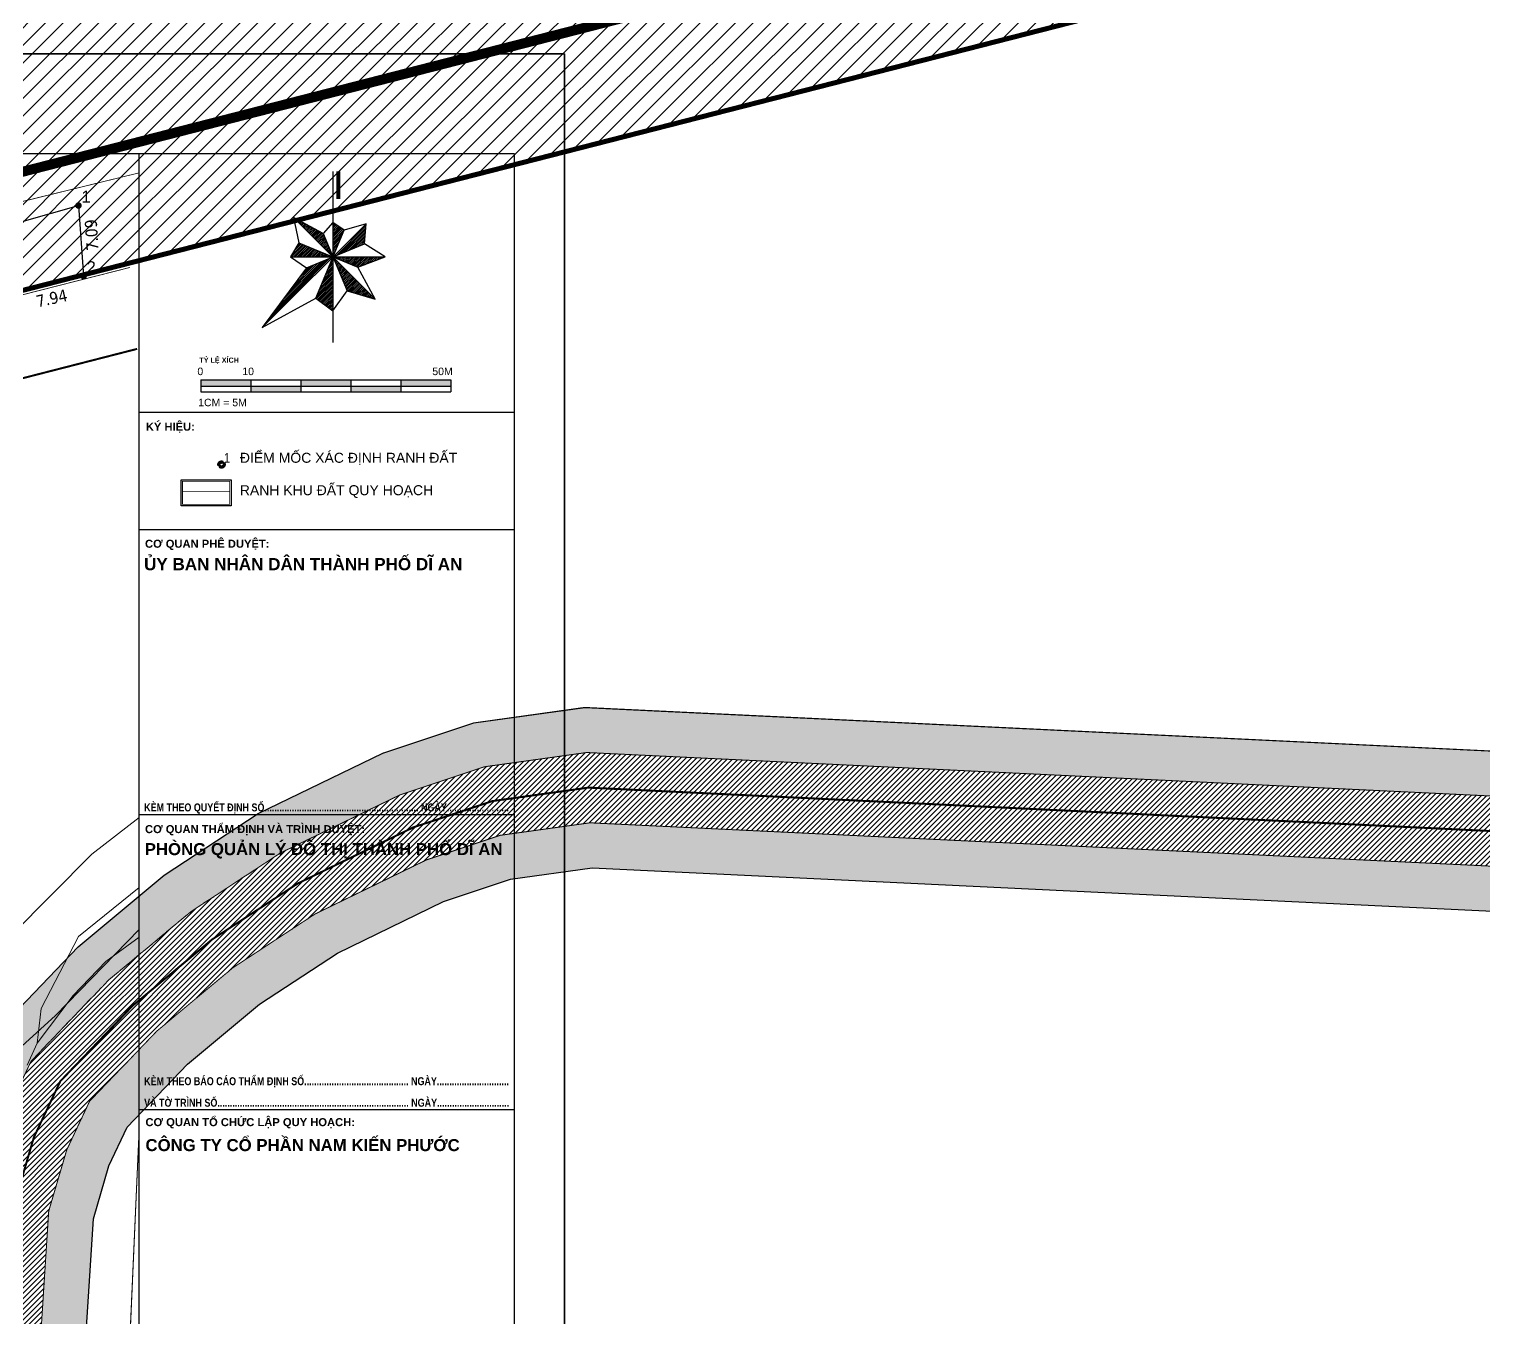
# Model space of a CAD drawing. Header units: metres. Extents: x 612156 to 614265, y 1204557 to 1208185.
# Drawn here: x 612810 to 612955.4, y 1207799.1 to 1207928 of the extents above; entities that cross this region are included whole.
import ezdxf
from ezdxf.enums import TextEntityAlignment as Align
from ezdxf.xclip import XClip

# ---------------------------------------------------------------- set-up
doc = ezdxf.new("R2010")
doc.units = ezdxf.units.M
doc.header["$MEASUREMENT"] = 0
doc.header["$XCLIPFRAME"] = 2
for name, pattern in [('xref_bct2_khungtenA2$0$ACAD_ISO02W100', [15, 12, -3]), ('xref_bct2_tong the$0$1-1', [0.2, 0.1, -0.1]), ('xref_bct2_tong the$0$200423-khung GT$0$HIDDEN', [0.375, 0.25, -0.125]), ('xref_bct2_tong the$0$ACAD_ISO02W100', [15, 12, -3]), ('xref_bct2_tong the$0$Dash', [6.35, 3.175, -3.175]), ('xref_bct2_tong the$0$PHANTOM2', [1.25, 0.625, -0.125, 0.125, -0.125, 0.125, -0.125])]:
    doc.linetypes.add(name, pattern=pattern)
for name, color, linetype, lineweight in [('QH_Xref_TongThe$0$DAT_CTHTKT_DuongGT', 251, 'xref_bct2_tong the$0$ACAD_ISO02W100', 20), ('XREF-Bct2_HIEN TRANG$0$2-NEN THUA-THI XA DI AN$0$Level 10', 7, 'Continuous', 0), ('XREF-Bct2_HIEN TRANG$0$2-NEN THUA-THI XA DI AN$0$Level 30', 7, 'Continuous', 0), ('xref_bct2_tong the$0$200423-khung GT$0$0- le duong', 36, 'Continuous', 18), ('xref_bct2_tong the$0$200423-khung GT$0$2030 CGXD', 5, 'xref_bct2_tong the$0$200423-khung GT$0$HIDDEN', 25), ('xref_bct2_tong the$0$A-DETL-GENF', 92, 'Continuous', 9), ('xref_bct2_tong the$0$GACH LAT', 8, 'Continuous', 5), ('xref_bct2_tong the$0$Layer 10', 1, 'Continuous', 0), ('xref_bct2_tong the$0$QH_DAT_CTHTKT_DuongGT', 8, 'xref_bct2_tong the$0$ACAD_ISO02W100', 20)]:
    doc.layers.add(name, color=color, linetype=linetype, lineweight=lineweight)
for name, color, linetype in [('XREF-Bct2_HIEN TRANG$0$0-nen dia chinh', 7, 'Continuous'), ('XREF-Bct2_HIEN TRANG$0$2-NEN THUA-THI XA DI AN$0$NEN THUA', 251, 'Continuous'), ('xref_bct2_khungtenA2$0$QH_Ranh giới lập quy hoạch', 1, 'xref_bct2_khungtenA2$0$QH_Ranh giới lập quy hoạch'), ('xref_bct2_khungtenA2$0$TAD - TEXT', 7, 'Continuous'), ('xref_bct2_khungtenA2$0$texttd', 7, 'Continuous'), ('xref_bct2_khungtenA2$0$TOA DO', 7, 'Continuous'), ('xref_bct2_khungtenA2$0$TT.TAD - LANDSCAPE - HATCH', 254, 'Continuous'), ('xref_bct2_khungtenA2$0$XREF-KHUNG A2-Songhong$0$0-Frame-text', 7, 'Continuous'), ('xref_bct2_khungtenA2$0$XREF-KHUNG A2-Songhong$0$HS-TEXT-KH', 7, 'Continuous'), ('xref_bct2_khungtenA2$0$XREF-KHUNG A2-Songhong$0$KHUNG TEN', 7, 'Continuous'), ('xref_bct2_khungtenA2$0$XREF-KHUNG A2-Songhong$0$TEXT KHUNG', 7, 'Continuous'), ('xref_bct2_tong the$0$0-Dat hanh lang duong sat', 139, 'Continuous'), ('xref_bct2_tong the$0$200423-khung GT$0$0-DUONG SAT DO THI', 1, 'Continuous'), ('xref_bct2_tong the$0$210129_BConsAnbinh$0$QH_Ranh giới lập quy hoạch', 1, 'xref_bct2_tong the$0$210129_BConsAnbinh$0$QH_Ranh giới lập quy hoạch'), ('xref_bct2_tong the$0$CHI GIOI XAY DUNG', 7, 'Continuous'), ('xref_bct2_tong the$0$GIAO THONG', 8, 'Continuous'), ('xref_bct2_tong the$0$Sohieu', 8, 'Continuous'), ('xref_bct2_tong the$0$VTD_Bang toa do', 7, 'Continuous'), ('xref_bct2_tong the$0$VTD_So hieu diem', 2, 'Continuous')]:
    doc.layers.add(name, color=color, linetype=linetype)
doc.styles.add('xref_bct2_khungtenA2$0$@-ARCH-Dim', font='arial.ttf', dxfattribs={"width": 0.8})
doc.styles.add('xref_bct2_khungtenA2$0$Arial', font='arial.ttf')
doc.styles.add('xref_bct2_khungtenA2$0$Wingding', font='wingding.ttf')
doc.styles.add('xref_bct2_khungtenA2$0$XREF-KHUNG A2-Songhong$0$AR', font='')
doc.styles.add('xref_bct2_khungtenA2$0$XREF-KHUNG A2-Songhong$0$Khung ten 25062008$0$arial', font='arialbd.ttf', dxfattribs={"height": 2.5})
doc.styles.add('xref_bct2_khungtenA2$0$XREF-KHUNG A2-Songhong$0$XR KHUNG 4TO A0 NOI DAI$0$Khung ten 25062008$0$arial', font='arialbd.ttf', dxfattribs={"height": 2.5})
doc.styles.add('xref_bct2_tong the$0$210129_BConsAnbinh$0$new bl11ock$0$Wingding', font='wingding.ttf')
doc.styles.add('xref_bct2_tong the$0$210129_BConsAnbinh$0$Wingding', font='wingding.ttf')
doc.styles.add('xref_bct2_tong the$0$Arial', font='arial.ttf')
doc.styles.add('xref_bct2_tong the$0$VTD_Regular', font='tahoma.ttf')
doc.styles.get('xref_bct2_khungtenA2$0$XREF-KHUNG A2-Songhong$0$AR').set_extended_font_data('.VnArialH')
doc.linetypes.add('xref_bct2_khungtenA2$0$QH_Ranh giới lập quy hoạch', pattern='A,1.035069,["l",xref_bct2_khungtenA2$0$Wingding,S=1.5,R=0,X=0,Y=-0.68],2.464931', length=3.5)
doc.linetypes.add('xref_bct2_tong the$0$200423-khung GT$0$TRACKS', pattern='A,0.15,[130,ltypeshp.shx,S=0.25,R=0,X=0,Y=0],0.15', length=0.3)
doc.linetypes.add('xref_bct2_tong the$0$210129_BConsAnbinh$0$new bl11ock$0$QH_Ranh giới lập quy hoạch', pattern='A,1.035069,["l",xref_bct2_tong the$0$210129_BConsAnbinh$0$new bl11ock$0$Wingding,S=1.5,R=0,X=0,Y=-0.68],2.464931', length=3.5)
doc.linetypes.add('xref_bct2_tong the$0$210129_BConsAnbinh$0$QH_Ranh giới lập quy hoạch', pattern='A,1.035069,["l",xref_bct2_tong the$0$210129_BConsAnbinh$0$Wingding,S=1.5,R=0,X=0,Y=-0.68],2.464931', length=3.5)

# ---------------------------------------------------------------- blocks, each defined once
blk = doc.blocks.new('XREF-Bct2_HIEN TRANG$0$2-NEN THUA-THI XA DI AN')
at = {"layer": 'XREF-Bct2_HIEN TRANG$0$2-NEN THUA-THI XA DI AN$0$Level 10', "color": 251, "linetype": 'Continuous', "lineweight": 0, "ltscale": 5, "flags": 128}
blk.add_lwpolyline([(612966.692, 1207955.842), (612952.385, 1207952.177), (612845.412, 1207924.803), (612630.69, 1207869.842, 0.0001002), (612630.688, 1207869.841), (612471.942, 1207829.14, -0.0001356)], format="xyb", dxfattribs=at)
at = {"layer": 'XREF-Bct2_HIEN TRANG$0$2-NEN THUA-THI XA DI AN$0$Level 30', "color": 251, "linetype": 'Continuous', "lineweight": 0, "flags": 128}
for points in [[(612668.3, 1207876.19), (612821.03, 1207913.61), (612844.35, 1207921.06), (612844.02, 1207925.3), (613292.67, 1208039.33)], [(612964.29, 1207914.22), (612877.73, 1207873.15), (612848.56, 1207866.15), (612831.63, 1207857.42), (612816.26, 1207845.47), (612808.26, 1207837.41)], [(612808.26, 1207837.41), (612816.26, 1207845.47), (612831.63, 1207857.42), (612848.56, 1207866.15), (612877.73, 1207873.15), (612964.29, 1207914.22)], [(612972.79, 1207914.07), (612877.68, 1207869.12), (612847.23, 1207861.31), (612828.24, 1207848), (612814.94, 1207837.24), (612811.21, 1207830.04), (612810.8, 1207826.6), (612809.8, 1207824.4)], [(612819.64, 1207787.25), (612820.97, 1207817.24), (612821.17, 1207821.76), (612831.56, 1207830.29), (612841.87, 1207837.04), (612852.11, 1207842.27), (612852.96, 1207842.7), (612862.23, 1207844.77), (612872.26, 1207845.17), (612882.25, 1207844.71), (612892.24, 1207844.25), (612902.22, 1207843.7), (612912.21, 1207843.26), (612922.21, 1207842.81), (612932.2, 1207842.37), (612942.19, 1207841.93), (612952.18, 1207841.48), (612950.85, 1207811.49), (612949.52, 1207781.49)]]:
    blk.add_lwpolyline(points, dxfattribs=at)
blk.add_lwpolyline([(612810.8, 1207826.6), (612811.21, 1207830.04), (612814.94, 1207837.24), (612828.24, 1207848), (612847.23, 1207861.31), (612877.68, 1207869.12), (612878.18, 1207857.06), (612874.28, 1207857.16), (612859.86, 1207856.06), (612849.16, 1207853.92), (612828.49, 1207842.62), (612817.67, 1207834.77), (612814.41, 1207831.34)], close=True, dxfattribs=at)
at = {"layer": 'XREF-Bct2_HIEN TRANG$0$2-NEN THUA-THI XA DI AN$0$NEN THUA', "color": 253, "linetype": 'Continuous', "lineweight": 0}
for p, q in [((612600.93, 1207864.87), (612843.75, 1207927.02)), ((612821.03, 1207913.61), (612668.3, 1207876.19)), ((612831.63, 1207857.42), (612816.26, 1207845.47)), ((612814.94, 1207837.24), (612828.24, 1207848)), ((612816.26, 1207845.47), (612808.26, 1207837.41)), ((612817.67, 1207834.77), (612828.49, 1207842.62)), ((612811.21, 1207830.04), (612814.94, 1207837.24)), ((612814.41, 1207831.34), (612817.67, 1207834.77)), ((612810.8, 1207826.6), (612814.41, 1207831.34)), ((612810.8, 1207826.6), (612811.21, 1207830.04)), ((612809.8, 1207824.4), (612810.8, 1207826.6)), ((612821.17, 1207821.76), (612820.97, 1207817.24)), ((612820.97, 1207817.24), (612819.64, 1207787.25))]:
    blk.add_line(p, q, dxfattribs=at)
blk.add_lwpolyline([(612806.632, 1207823.92), (612812.623, 1207829.338), (612823.742, 1207840.747), (612833.052, 1207848.866), (612859.266, 1207863.934), (612876.501, 1207870.601), (612887.544, 1207877.821), (612898.22, 1207883.334), (612907.987, 1207888.133), (612920.012, 1207893.884), (612936.368, 1207900.205), (612972.203, 1207908.952)], dxfattribs=at)
blk = doc.blocks.new('XREF-Bct2_HIEN TRANG')
at = {"color": 1, "ltscale": 0.8}
blk.add_lwpolyline([(612814.93, 1207910.34), (612815.44, 1207903.27), (612807.75, 1207901.31), (612805.58, 1207856.94), (612707.33, 1207797.63), (612652.97, 1207745.04), (612625.51, 1207731.69), (612619.11, 1207745.65), (612614.99, 1207754.94), (612611.86, 1207763.46), (612609.25, 1207772.12), (612607.36, 1207780.73), (612605.89, 1207788.5), (612605.46, 1207791.94), (612601.57, 1207791.59), (612595.89, 1207843.4), (612599.66, 1207843.6), (612598.85, 1207850.9), (612667.94, 1207868.75), (612670.8, 1207869.42)], close=True, dxfattribs=at)
at = {"layer": 'XREF-Bct2_HIEN TRANG$0$0-nen dia chinh', "color": 254}
blk.add_blockref('XREF-Bct2_HIEN TRANG$0$2-NEN THUA-THI XA DI AN', (0, 0), dxfattribs=at)
blk = doc.blocks.new('xref_bct2_khungtenA2$0$XREF-KHUNG A2-Songhong$0$A$C2E39071D')
h = blk.add_hatch()
h.set_pattern_fill('ANSI31', color=165, scale=0.05)
h.set_pattern_definition([(45, (-618652.028, -1205883.31319), (-0.112253201513, 0.112253201513), [])])
h.paths.add_polyline_path([(8.82, 10.69), (6.69, 5.54), (8.82, 3.96)])
h.paths.add_polyline_path([(8.82, 10.69), (7.22, 10.03), (5.51, 9.32), (0, 1.87)])
h.paths.add_polyline_path([(4.57, 12.45), (3.5, 10.69), (8.82, 10.69)])
h.paths.add_polyline_path([(7.6, 13.63), (3.91, 15.61), (8.82, 10.69)])
h.paths.add_polyline_path([(10.21, 14.04), (8.82, 14.99), (8.82, 12.43), (8.82, 10.69)])
h.paths.add_polyline_path([(12.97, 14.84), (8.82, 10.69), (12.76, 12.33)])
h.paths.add_polyline_path([(15.33, 10.69), (8.82, 10.69), (11.94, 9.4)])
h.paths.add_polyline_path([(8.82, 10.69), (10.58, 6.45), (14.08, 5.43)])
at = {"color": 7}
for p, q in [((8.82, 21.38), (8.82, 12.43)), ((0, 1.87), (12.97, 14.84)), ((3.91, 15.61), (14.08, 5.43)), ((6.69, 5.54), (10.21, 14.04)), ((7.6, 13.63), (10.58, 6.45)), ((4.57, 12.45), (11.94, 9.4)), ((7.22, 10.03), (12.76, 12.33)), ((8.82, 12.43), (8.82, 0)), ((3.5, 10.69), (15.33, 10.69)), ((5.51, 9.32), (7.22, 10.03))]:
    blk.add_line(p, q, dxfattribs=at)
at = {"color": 7, "const_width": 0.5}
blk.add_lwpolyline([(9.48, 21.41), (9.48, 17.93)], dxfattribs=at)
at = {"color": 7}
blk.add_lwpolyline([(0, 1.87), (6.69, 5.54), (8.82, 3.96), (10.58, 6.45), (14.08, 5.43), (11.94, 9.4), (15.33, 10.69), (12.76, 12.33), (12.97, 14.84), (10.21, 14.04), (8.82, 14.99), (7.6, 13.63), (3.91, 15.61), (4.57, 12.45), (3.5, 10.69), (5.51, 9.32)], close=True, dxfattribs=at)
blk = doc.blocks.new('xref_bct2_khungtenA2$0$XREF-KHUNG A2-Songhong$0$A$C5EBD11D8')
at = {"layer": 'xref_bct2_khungtenA2$0$XREF-KHUNG A2-Songhong$0$HS-TEXT-KH'}
h = blk.add_hatch(color=256, dxfattribs=at)
h.paths.add_polyline_path([(5.33, 2.64), (0.33, 2.64), (0.33, 2.01), (5.33, 2.01)])
h.paths.add_polyline_path([(10.33, 2.01), (5.33, 2.01), (5.33, 1.44), (10.33, 1.44)])
h.paths.add_polyline_path([(15.33, 2.64), (10.33, 2.64), (10.33, 2.01), (15.33, 2.01)])
h.paths.add_polyline_path([(20.33, 2.01), (15.33, 2.01), (15.33, 1.44), (20.33, 1.44)])
h.paths.add_polyline_path([(25.33, 2.64), (20.33, 2.64), (20.33, 2.01), (25.33, 2.01)])
for p, q in [((0.33, 2.64), (0.33, 1.44)), ((0.33, 2.64), (0.33, 1.44)), ((0.33, 2.64), (25.33, 2.64)), ((0.33, 2.64), (25.33, 2.64)), ((0.33, 2.01), (25.33, 2.01)), ((0.33, 2.01), (25.33, 2.01)), ((5.33, 2.64), (5.33, 1.44)), ((5.33, 2.64), (5.33, 1.44)), ((10.33, 2.64), (10.33, 1.44)), ((10.33, 2.64), (10.33, 1.44)), ((15.33, 2.64), (15.33, 1.44)), ((15.33, 2.64), (15.33, 1.44)), ((20.33, 2.64), (20.33, 1.44)), ((20.33, 2.64), (20.33, 1.44)), ((25.33, 2.64), (25.33, 1.44)), ((25.33, 2.64), (25.33, 1.44)), ((0.33, 1.44), (25.33, 1.44)), ((0.33, 1.44), (25.33, 1.44))]:
    blk.add_line(p, q, dxfattribs=at)
at = {"xscale": 0.8, "yscale": 0.8, "zscale": 0.8}
blk.add_blockref('xref_bct2_khungtenA2$0$XREF-KHUNG A2-Songhong$0$A$C2E39071D', (6.49, 6.37), dxfattribs=at)
at = {"layer": 'xref_bct2_khungtenA2$0$XREF-KHUNG A2-Songhong$0$0-Frame-text', "style": 'xref_bct2_khungtenA2$0$XREF-KHUNG A2-Songhong$0$Khung ten 25062008$0$arial'}
blk.add_text('TỶ LỆ XÍCH', height=0.514, dxfattribs=at).set_placement((0.2, 4.35))
at = {"layer": 'xref_bct2_khungtenA2$0$XREF-KHUNG A2-Songhong$0$HS-TEXT-KH', "style": 'xref_bct2_khungtenA2$0$XREF-KHUNG A2-Songhong$0$AR'}
for s, p in [('0', (0, 3.11)), ('10', (4.49, 3.11)), ('50m', (23.48, 3.11)), ('1Cm = 5m', (0.08, 0))]:
    blk.add_text(s, height=0.75, dxfattribs=at).set_placement(p)
blk = doc.blocks.new('xref_bct2_khungtenA2$0$DIEM1')
at = {"layer": 'xref_bct2_khungtenA2$0$texttd'}
h = blk.add_hatch(color=256, dxfattribs=at)
h.dxf.hatch_style = 1
edge = h.paths.add_edge_path()
edge.add_arc((0, 0), 521, 0, 360)
edge = h.paths.add_edge_path(flags=17)
edge.add_arc((0, 0), 229, 0, 360)
at = {"layer": 'xref_bct2_khungtenA2$0$TOA DO', "linetype": 'xref_bct2_khungtenA2$0$ACAD_ISO02W100', "ltscale": 100}
h = blk.add_hatch(dxfattribs=at)
h.set_pattern_fill('_USER', color=256, scale=2250, angle=45, double=1, pattern_type=0)
h.set_pattern_definition([(45, (27130, 451291.3), (-1590.99, 1590.99), []), (135, (27130, 451291.3), (-1590.99, -1590.99), [])])
edge = h.paths.add_edge_path()
edge.add_arc((0, 0), 375, 0, 360)
for radius in [521, 229]:
    blk.add_circle((0, 0), radius, dxfattribs=at)
blk = doc.blocks.new('xref_bct2_khungtenA2')
at = {"layer": 'xref_bct2_khungtenA2$0$QH_Ranh giới lập quy hoạch', "ltscale": 0.8, "const_width": 0.141}
blk.add_lwpolyline([(612.54, 390.52), (621.96, 390.52)], dxfattribs=at)
at = {"layer": 'xref_bct2_khungtenA2$0$TT.TAD - LANDSCAPE - HATCH', "color": 0, "linetype": 'Continuous'}
blk.add_lwpolyline([(622.24, 387.66), (612.26, 387.66), (612.26, 392.8), (622.24, 392.8)], close=True, dxfattribs=at)
at = {"layer": 'xref_bct2_khungtenA2$0$TT.TAD - LANDSCAPE - HATCH', "color": 0, "linetype": 'Continuous', "const_width": 0.139}
blk.add_lwpolyline([(621.96, 387.94), (612.54, 387.94), (612.54, 392.52), (621.96, 392.52)], close=True, dxfattribs=at)
at = {"layer": 'xref_bct2_khungtenA2$0$XREF-KHUNG A2-Songhong$0$KHUNG TEN'}
for p, q in [((603.91, 406.34), (678.91, 406.34)), ((603.91, 382.88), (678.91, 382.88)), ((603.91, 325.88), (678.91, 325.88)), ((603.91, 266.88), (678.91, 266.88))]:
    blk.add_line(p, q, dxfattribs=at)
for points in [[(94.91, 58.03), (688.91, 58.03), (688.91, 478.03), (94.91, 478.03)], [(109.91, 78.03), (678.91, 78.03), (678.91, 458.03), (109.91, 458.03)]]:
    blk.add_lwpolyline(points, close=True, dxfattribs=at)
blk.add_lwpolyline([(603.91, 78.03), (603.91, 458.03)], dxfattribs=at)
at = {"xscale": 2, "yscale": 2, "zscale": 2}
blk.add_blockref('xref_bct2_khungtenA2$0$XREF-KHUNG A2-Songhong$0$A$C5EBD11D8', (615.52, 407.55), dxfattribs=at)
at = {"layer": 'xref_bct2_khungtenA2$0$TOA DO', "ltscale": 30, "xscale": 0.001385416666666667, "yscale": 0.001385416666666667, "zscale": 0.001385416666666667}
blk.add_blockref('xref_bct2_khungtenA2$0$DIEM1', (620.34, 395.89), dxfattribs=at)
at = {"layer": 'xref_bct2_khungtenA2$0$TAD - TEXT', "linetype": 'Continuous', "ltscale": 5, "style": 'xref_bct2_khungtenA2$0$Arial'}
for s, p in [('ĐIỂM MỐC XÁC ĐỊNH RANH ĐẤT', (624.01, 396.24)), ('RANH KHU ĐẤT QUY HOẠCH', (624, 389.76))]:
    blk.add_text(s, height=2, dxfattribs=at).set_placement(p)
at = {"layer": 'xref_bct2_khungtenA2$0$TOA DO', "ltscale": 30, "style": 'xref_bct2_khungtenA2$0$@-ARCH-Dim', "width": 0.8}
blk.add_text(' 1', height=1.944, dxfattribs=at).set_placement((620.24, 396.24))
at = {"layer": 'xref_bct2_khungtenA2$0$XREF-KHUNG A2-Songhong$0$TEXT KHUNG', "style": 'xref_bct2_khungtenA2$0$XREF-KHUNG A2-Songhong$0$XR KHUNG 4TO A0 NOI DAI$0$Khung ten 25062008$0$arial'}
for s, height, p in [('KÝ HIỆU:', 1.6, (605.21, 402.66)), ('CƠ QUAN PHÊ DUYỆT:', 1.6, (605.05, 379.25)), ('ỦY BAN NHÂN DÂN THÀNH PHỐ DĨ AN', 2.44, (604.86, 374.75)), ('CƠ QUAN THẨM ĐỊNH VÀ TRÌNH DUYỆT:', 1.6, (605.05, 322.18)), ('PHÒNG QUẢN LÝ ĐÔ THỊ THÀNH PHỐ DĨ AN', 2.4, (604.99, 317.78))]:
    blk.add_text(s, height=height, dxfattribs=at).set_placement(p)
at = {"layer": 'xref_bct2_khungtenA2$0$XREF-KHUNG A2-Songhong$0$TEXT KHUNG', "style": 'xref_bct2_khungtenA2$0$XREF-KHUNG A2-Songhong$0$XR KHUNG 4TO A0 NOI DAI$0$Khung ten 25062008$0$arial', "width": 0.8}
for s, p in [('KÈM THEO QUYẾT ĐỊNH SỐ.............................................................. NGÀY.........................', (604.88, 326.52)), ('KÈM THEO BÁO CÁO THẨM ĐỊNH SỐ.......................................... NGÀY.............................', (604.88, 271.77)), ('VÀ TỜ TRÌNH SỐ............................................................................. NGÀY.............................', (604.88, 267.46))]:
    blk.add_text(s, height=1.6, dxfattribs=at).set_placement(p)
at = {"layer": 'xref_bct2_khungtenA2$0$XREF-KHUNG A2-Songhong$0$TEXT KHUNG', "style": 'xref_bct2_khungtenA2$0$XREF-KHUNG A2-Songhong$0$XR KHUNG 4TO A0 NOI DAI$0$Khung ten 25062008$0$arial'}
blk.add_text('CÔNG TY CỔ PHẦN NAM KIẾN PHƯỚC', height=2.4, dxfattribs=at).set_placement((636.55, 260.99), align=Align.TOP_CENTER)
at = {"layer": 'xref_bct2_khungtenA2$0$XREF-KHUNG A2-Songhong$0$TEXT KHUNG', "insert": (605.14, 265.18), "char_height": 1.6, "width": 73.8572, "attachment_point": 1, "style": 'xref_bct2_khungtenA2$0$XREF-KHUNG A2-Songhong$0$XR KHUNG 4TO A0 NOI DAI$0$Khung ten 25062008$0$arial'}
blk.add_mtext('CƠ QUAN TỔ CHỨC LẬP QUY HOẠCH:\\P ', dxfattribs=at)
blk = doc.blocks.new('xref_bct2_tong the$0$fdgsdhsh')
at = {"layer": 'xref_bct2_tong the$0$GACH LAT'}
h = blk.add_hatch(dxfattribs=at)
h.set_pattern_fill('AR-HBONE', color=256, scale=0.1, angle=6e-15)
h.paths.add_polyline_path([(612802.36, 1207763.26), (612803.68, 1207790.01), (612805.03, 1207811.02), (612807.19, 1207818.4), (612810.2, 1207824.79), (612817.98, 1207832.92), (612826.19, 1207839.75), (612835.13, 1207845.61), (612847.06, 1207851.41), (612855.49, 1207854.22), (612865.74, 1207855.65), (613095.22, 1207844.61), (613095.44, 1207849.1), (612865.53, 1207860.16), (612854.46, 1207858.61), (612845.36, 1207855.59), (612832.9, 1207849.54), (612823.5, 1207843.38), (612814.9, 1207836.21), (612806.44, 1207827.37), (612802.97, 1207820), (612800.57, 1207811.81), (612799.19, 1207790.27), (612797.86, 1207763.48), (612795.64, 1207718.28), (612800.09, 1207718.06, 0.02376), (612800.18, 1207719)])
h = blk.add_hatch(dxfattribs=at)
h.set_pattern_fill('AR-HBONE', color=256, scale=0.1, angle=6e-15)
h.paths.add_polyline_path([(612813.84, 1207762.69), (612815.16, 1207789.36), (612816.42, 1207809.01), (612817.98, 1207814.31), (612819.8, 1207818.19), (612825.83, 1207824.49), (612833.04, 1207830.5), (612840.81, 1207835.59), (612851.41, 1207840.74), (612858.12, 1207842.97), (612866.26, 1207844.11), (613094.67, 1207833.12), (613094.89, 1207837.62), (612866.05, 1207848.62), (612857.09, 1207847.37), (612849.71, 1207844.91), (612838.59, 1207839.51), (612830.36, 1207834.12), (612822.76, 1207827.79), (612816.04, 1207820.77), (612813.76, 1207815.91), (612811.96, 1207809.8), (612810.67, 1207789.61), (612809.35, 1207762.92), (612807.18, 1207718.77, 0.026469), (612807.18, 1207717.71), (612811.62, 1207717.49)])
at = {"layer": 'xref_bct2_tong the$0$QH_DAT_CTHTKT_DuongGT', "linetype": 'Continuous'}
h = blk.add_hatch(dxfattribs=at)
h.set_pattern_fill('ANSI31', color=256, scale=3)
h.set_pattern_definition([(45, (0, 0), (-0.26516504294, 0.26516504294), [])])
h.paths.add_polyline_path([(612809.35, 1207762.92), (612810.67, 1207789.61), (612811.96, 1207809.8), (612813.76, 1207815.91), (612816.04, 1207820.77), (612822.76, 1207827.79), (612830.36, 1207834.12), (612838.59, 1207839.51), (612849.71, 1207844.91), (612857.09, 1207847.37), (612866.05, 1207848.62), (613094.89, 1207837.62), (613095.05, 1207841.11), (612865.9, 1207852.14), (612856.29, 1207850.79), (612848.39, 1207848.16), (612836.86, 1207842.56), (612828.27, 1207836.94), (612820.37, 1207830.35), (612813.12, 1207822.78), (612810.47, 1207817.16), (612808.5, 1207810.41), (612807.17, 1207789.81), (612805.85, 1207763.09), (612803.63, 1207717.88), (612807.18, 1207717.71, -0.026469), (612807.18, 1207718.77)])
h.paths.add_polyline_path([(612805.85, 1207763.09), (612807.17, 1207789.81), (612808.5, 1207810.41), (612810.47, 1207817.16), (612813.12, 1207822.78), (612820.37, 1207830.35), (612828.27, 1207836.94), (612836.86, 1207842.56), (612848.39, 1207848.16), (612856.29, 1207850.79), (612865.9, 1207852.14), (613095.05, 1207841.11), (613095.22, 1207844.61), (612865.74, 1207855.65), (612855.49, 1207854.22), (612847.06, 1207851.41), (612835.13, 1207845.61), (612826.19, 1207839.75), (612817.98, 1207832.92), (612810.2, 1207824.79), (612807.19, 1207818.4), (612805.03, 1207811.02), (612803.68, 1207790.01), (612802.36, 1207763.26), (612800.18, 1207719, -0.02376), (612800.09, 1207718.06), (612803.63, 1207717.88)])
at = {"layer": 'QH_Xref_TongThe$0$DAT_CTHTKT_DuongGT', "ltscale": 0.1}
for p, q in [((612855.49, 1207854.22), (612865.74, 1207855.65)), ((612865.74, 1207855.65), (613103.72, 1207844.2)), ((612847.06, 1207851.41), (612855.49, 1207854.22)), ((612835.13, 1207845.61), (612847.06, 1207851.41)), ((612826.19, 1207839.75), (612835.13, 1207845.61)), ((612817.98, 1207832.92), (612826.19, 1207839.75)), ((612810.2, 1207824.79), (612817.98, 1207832.92)), ((612807.19, 1207818.4), (612810.2, 1207824.79))]:
    blk.add_line(p, q, dxfattribs=at)
at = {"layer": 'QH_Xref_TongThe$0$DAT_CTHTKT_DuongGT', "ltscale": 0.1, "const_width": 0.1}
for points in [[(612807.19, 1207818.4), (612810.2, 1207824.79), (612817.98, 1207832.92), (612826.19, 1207839.75), (612835.13, 1207845.61), (612847.06, 1207851.41), (612855.49, 1207854.22), (612865.74, 1207855.65), (613095.22, 1207844.61)], [(613095.44, 1207849.1), (612865.53, 1207860.16), (612854.46, 1207858.61), (612845.36, 1207855.59), (612832.9, 1207849.54), (612823.5, 1207843.38), (612814.9, 1207836.21), (612806.44, 1207827.37)]]:
    blk.add_lwpolyline(points, dxfattribs=at)
blk.add_lwpolyline([(612807.18, 1207718.77), (612809.35, 1207762.92), (612810.67, 1207789.61), (612811.96, 1207809.8), (612813.76, 1207815.91), (612816.04, 1207820.77), (612822.76, 1207827.79), (612830.36, 1207834.12), (612838.59, 1207839.51), (612849.71, 1207844.91), (612857.09, 1207847.37), (612866.05, 1207848.62), (613096.02, 1207837.56, -0.411581), (613105.53, 1207827.18), (613103.56, 1207776.8), (613103.56, 1207757.32), (613101.33, 1207705.04, -0.412685), (613090.97, 1207695.48), (613083.26, 1207695.76), (612962.18, 1207701.54), (612938.8, 1207702.73), (612816.71, 1207708.29, -0.415262)], format="xyb", close=True, dxfattribs=at)
at = {"layer": 'xref_bct2_tong the$0$200423-khung GT$0$0- le duong', "flags": 128}
blk.add_lwpolyline([(612819.93, 1207836.41), (612819.93, 1207836.41)], dxfattribs=at)
at = {"layer": 'xref_bct2_tong the$0$200423-khung GT$0$0-DUONG SAT DO THI', "color": 1, "linetype": 'xref_bct2_tong the$0$200423-khung GT$0$TRACKS', "ltscale": 50, "const_width": 1, "flags": 128}
blk.add_lwpolyline([(612424.07, 1207812.22), (612435.06, 1207816.23), (612462.58, 1207823.57), (612590.25, 1207857.54), (613167.72, 1208005.61)], dxfattribs=at)
at = {"layer": 'xref_bct2_tong the$0$200423-khung GT$0$2030 CGXD', "ltscale": 50, "const_width": 0.5, "flags": 128}
blk.add_lwpolyline([(613167.72, 1207993.5), (612757.78, 1207888.67), (612593.29, 1207846.69), (612585.75, 1207844.72), (612562.01, 1207838.69), (612545.91, 1207834.54), (612464.69, 1207813.68), (612456.16, 1207811.39), (612446.07, 1207808.59), (612437, 1207805.85), (612428.3, 1207802.97), (612424.07, 1207801.5)], dxfattribs=at)
at = {"layer": 'xref_bct2_tong the$0$A-DETL-GENF', "color": 0, "linetype": 'xref_bct2_tong the$0$1-1', "ltscale": 8, "const_width": 0.2}
blk.add_lwpolyline([(613102.96, 1207840.73), (612865.9, 1207852.14), (612856.29, 1207850.79), (612848.39, 1207848.16), (612836.86, 1207842.56), (612828.27, 1207836.94), (612820.37, 1207830.35), (612813.12, 1207822.78), (612810.47, 1207817.16), (612808.5, 1207810.41), (612807.17, 1207789.81), (612805.85, 1207763.09), (612802.29, 1207690.48), (612800.4, 1207636.62), (612798.98, 1207597.38), (612796.16, 1207538.1), (612793.59, 1207475.22)], dxfattribs=at)
at = {"layer": 'xref_bct2_tong the$0$GIAO THONG'}
for p, q in [((612854.46, 1207858.61), (612865.53, 1207860.16)), ((612865.53, 1207860.16), (613104.69, 1207848.66)), ((612845.36, 1207855.59), (612854.46, 1207858.61)), ((612832.9, 1207849.54), (612845.36, 1207855.59)), ((612823.5, 1207843.38), (612832.9, 1207849.54)), ((612814.9, 1207836.21), (612823.5, 1207843.38)), ((612806.44, 1207827.37), (612814.9, 1207836.21))]:
    blk.add_line(p, q, dxfattribs=at)
blk.add_lwpolyline([(612811.62, 1207717.53), (612813.84, 1207762.69), (612815.16, 1207789.36), (612816.42, 1207809.01), (612817.98, 1207814.31), (612819.8, 1207818.19), (612825.83, 1207824.49), (612833.04, 1207830.5), (612840.81, 1207835.59), (612851.41, 1207840.74), (612858.12, 1207842.97), (612866.26, 1207844.11), (613100.99, 1207832.82), (613101.22, 1207832.18), (613099.06, 1207776.88), (613099.06, 1207757.41), (613096.95, 1207707.84), (613096.76, 1207704.26), (613091.51, 1207699.46), (613083.43, 1207699.76), (612962.37, 1207705.54), (612938.99, 1207706.73), (612816.37, 1207712.31)], close=True, dxfattribs=at)

msp = doc.modelspace()

# ---------------------------------------------------------------- hatches: boundary and pattern name
at = {"layer": 'xref_bct2_tong the$0$0-Dat hanh lang duong sat'}
h = msp.add_hatch(dxfattribs=at)
h.set_pattern_fill('ANSI31', color=256, scale=10)
edge = h.paths.add_edge_path()
edge.add_line((612214.59, 1207675.22), (612176.88, 1207631.39))
edge.add_arc((612302.31, 1208389.06), 767.97, 259.03209, 260.60055, ccw=False)
edge.add_line((612156.19, 1207635.11), (612180.76, 1207665.73))
edge.add_line((612180.76, 1207665.73), (612186.81, 1207673.16))
edge.add_line((612186.81, 1207673.16), (612192.19, 1207679.49))
edge.add_line((612192.19, 1207679.49), (612197.59, 1207685.8))
edge.add_line((612197.59, 1207685.8), (612205.82, 1207694.88))
edge.add_line((612205.82, 1207694.88), (612212.96, 1207702.47))
edge.add_line((612212.96, 1207702.47), (612219.13, 1207708.81))
edge.add_line((612219.13, 1207708.81), (612226.62, 1207716.15))
edge.add_line((612226.62, 1207716.15), (612234.03, 1207723.19))
edge.add_line((612234.03, 1207723.19), (612244.67, 1207732.68))
edge.add_line((612244.67, 1207732.68), (612254.81, 1207741.35))
edge.add_line((612254.81, 1207741.35), (612263.47, 1207748.34))
edge.add_line((612263.47, 1207748.34), (612272.12, 1207755.08))
edge.add_line((612272.12, 1207755.08), (612279.24, 1207760.42))
edge.add_line((612279.24, 1207760.42), (612286.67, 1207765.74))
edge.add_line((612286.67, 1207765.74), (612297.15, 1207772.95))
edge.add_line((612297.15, 1207772.95), (612305.86, 1207778.66))
edge.add_line((612305.86, 1207778.66), (612315.2, 1207784.48))
edge.add_line((612315.2, 1207784.48), (612325.64, 1207790.67))
edge.add_line((612325.64, 1207790.67), (612338.01, 1207797.59))
edge.add_line((612338.01, 1207797.59), (612351.75, 1207804.79))
edge.add_line((612351.75, 1207804.79), (612363.27, 1207810.4))
edge.add_line((612363.27, 1207810.4), (612371.6, 1207814.22))
edge.add_line((612371.6, 1207814.22), (612383.46, 1207819.4))
edge.add_line((612383.46, 1207819.4), (612394.18, 1207823.67))
edge.add_line((612394.18, 1207823.67), (612407.42, 1207828.75))
edge.add_line((612407.42, 1207828.75), (612418.28, 1207832.52))
edge.add_line((612418.28, 1207832.52), (612427.59, 1207835.6))
edge.add_line((612427.59, 1207835.6), (612437.39, 1207838.56))
edge.add_line((612437.39, 1207838.56), (612447.94, 1207841.49))
edge.add_line((612447.94, 1207841.49), (612456.76, 1207843.86))
edge.add_line((612456.76, 1207843.86), (612538.13, 1207864.76))
edge.add_line((612538.13, 1207864.76), (612554.28, 1207868.91))
edge.add_line((612554.28, 1207868.91), (612569.54, 1207872.79))
edge.add_line((612569.54, 1207872.79), (612577.97, 1207874.94))
edge.add_line((612577.97, 1207874.94), (612585.5, 1207876.9))
edge.add_line((612585.5, 1207876.9), (612599.72, 1207880.53))
edge.add_line((612599.72, 1207880.53), (612750.05, 1207918.9))
edge.add_line((612750.05, 1207918.9), (613289.02, 1208056.72))
edge.add_line((613289.02, 1208056.72), (613289.99, 1208044.52))
edge.add_line((613289.99, 1208044.52), (613291.72, 1208044.96))
edge.add_line((613291.72, 1208044.96), (613358.77, 1208061.56))
edge.add_line((613358.77, 1208061.56), (613465.01, 1208088.33))
edge.add_line((613465.01, 1208088.33), (613638.01, 1208132.5))
edge.add_line((613638.01, 1208132.5), (613711.37, 1208151.34))
edge.add_line((613711.37, 1208151.34), (613844, 1208185.01))
edge.add_line((613844, 1208185.01), (613845.21, 1208179.55))
edge.add_line((613845.21, 1208179.55), (612589.43, 1207857.54))
edge.add_line((612589.43, 1207857.54), (612461.75, 1207823.57))
edge.add_line((612461.75, 1207823.57), (612434.23, 1207816.23))
edge.add_line((612434.23, 1207816.23), (612401.74, 1207804.36))
edge.add_line((612401.74, 1207804.36), (612363.18, 1207787.33))
edge.add_line((612363.18, 1207787.33), (612298.82, 1207748.56))
edge.add_line((612298.82, 1207748.56), (612265.35, 1207722.99))
edge.add_line((612265.35, 1207722.99), (612214.59, 1207675.22))
h = msp.add_hatch(dxfattribs=at)
h.set_pattern_fill('ANSI31', color=256, scale=10)
edge = h.paths.add_edge_path()
edge.add_line((612593.29, 1207846.69), (612585.75, 1207844.72))
edge.add_line((612585.75, 1207844.72), (612579.91, 1207843.24))
edge.add_line((612579.91, 1207843.24), (612574.06, 1207841.75))
edge.add_line((612574.06, 1207841.75), (612562.01, 1207838.69))
edge.add_line((612562.01, 1207838.69), (612545.91, 1207834.54))
edge.add_line((612545.91, 1207834.54), (612464.69, 1207813.68))
edge.add_line((612464.69, 1207813.68), (612456.16, 1207811.39))
edge.add_line((612456.16, 1207811.39), (612446.07, 1207808.59))
edge.add_line((612446.07, 1207808.59), (612437, 1207805.85))
edge.add_line((612437, 1207805.85), (612428.3, 1207802.97))
edge.add_line((612428.3, 1207802.97), (612418.12, 1207799.44))
edge.add_line((612418.12, 1207799.44), (612405.54, 1207794.61))
edge.add_line((612405.54, 1207794.61), (612395.49, 1207790.61))
edge.add_line((612395.49, 1207790.61), (612384.34, 1207785.74))
edge.add_line((612384.34, 1207785.74), (612376.6, 1207782.19))
edge.add_line((612376.6, 1207782.19), (612365.83, 1207776.94))
edge.add_line((612365.83, 1207776.94), (612352.87, 1207770.15))
edge.add_line((612352.87, 1207770.15), (612341.21, 1207763.63))
edge.add_line((612341.21, 1207763.63), (612331.41, 1207757.82))
edge.add_line((612331.41, 1207757.82), (612322.65, 1207752.36))
edge.add_line((612322.65, 1207752.36), (612314.54, 1207747.05))
edge.add_line((612314.54, 1207747.05), (612304.61, 1207740.21))
edge.add_line((612304.61, 1207740.21), (612297.69, 1207735.25))
edge.add_line((612297.69, 1207735.25), (612291.06, 1207730.28))
edge.add_line((612291.06, 1207730.28), (612282.85, 1207723.89))
edge.add_line((612282.85, 1207723.89), (612274.75, 1207717.35))
edge.add_line((612274.75, 1207717.35), (612265.19, 1207709.18))
edge.add_line((612265.19, 1207709.18), (612255.17, 1207700.24))
edge.add_line((612255.17, 1207700.24), (612248.29, 1207693.7))
edge.add_line((612248.29, 1207693.7), (612241.23, 1207686.78))
edge.add_line((612241.23, 1207686.78), (612235.5, 1207680.89))
edge.add_line((612235.5, 1207680.89), (612228.74, 1207673.72))
edge.add_line((612228.74, 1207673.72), (612221, 1207665.17))
edge.add_line((612221, 1207665.17), (612215.93, 1207659.25))
edge.add_line((612215.93, 1207659.25), (612210.79, 1207653.2))
edge.add_line((612210.79, 1207653.2), (612205.02, 1207646.12))
edge.add_line((612205.02, 1207646.12), (612191.4, 1207629.13))
edge.add_arc((612302.31, 1208389.06), 767.97, 260.65511, 261.69637, ccw=False)
edge.add_line((612177.61, 1207631.27), (612215.41, 1207675.22))
edge.add_line((612215.41, 1207675.22), (612266.17, 1207722.99))
edge.add_line((612266.17, 1207722.99), (612299.65, 1207748.56))
edge.add_line((612299.65, 1207748.56), (612364, 1207787.33))
edge.add_line((612364, 1207787.33), (612402.56, 1207804.36))
edge.add_line((612402.56, 1207804.36), (612435.06, 1207816.23))
edge.add_line((612435.06, 1207816.23), (612462.58, 1207823.57))
edge.add_line((612462.58, 1207823.57), (612590.25, 1207857.54))
edge.add_line((612590.25, 1207857.54), (613845.26, 1208179.35))
edge.add_line((613845.26, 1208179.35), (613847.89, 1208167.43))
edge.add_line((613847.89, 1208167.43), (613579.13, 1208098.71))
edge.add_line((613579.13, 1208098.71), (612757.78, 1207888.67))
edge.add_line((612757.78, 1207888.67), (612603.28, 1207849.24))
edge.add_line((612603.28, 1207849.24), (612593.29, 1207846.69))

# ---------------------------------------------------------------- linework, layer by layer
at = {"layer": 'Defpoints', "color": 7, "true_color": 0xffffff}
msp.add_lwpolyline([(612863.52, 1207715.52), (612566.52, 1207715.52), (612566.52, 1207925.52), (612863.52, 1207925.52)], close=True, dxfattribs=at)
at = {"layer": 'xref_bct2_tong the$0$210129_BConsAnbinh$0$QH_Ranh giới lập quy hoạch', "linetype": 'xref_bct2_tong the$0$210129_BConsAnbinh$0$new bl11ock$0$QH_Ranh giới lập quy hoạch', "ltscale": 0.5}
msp.add_lwpolyline([(612814.93, 1207910.34), (612815.44, 1207903.27), (612807.75, 1207901.31), (612805.58, 1207856.94), (612707.33, 1207797.63), (612652.97, 1207745.04), (612625.51, 1207731.69), (612619.11, 1207745.65), (612614.99, 1207754.94), (612611.86, 1207763.46), (612609.25, 1207772.12), (612607.36, 1207780.73), (612605.89, 1207788.5), (612605.46, 1207791.94), (612601.57, 1207791.59), (612595.89, 1207843.4), (612599.66, 1207843.6), (612598.85, 1207850.9), (612667.94, 1207868.75), (612670.8, 1207869.42)], close=True, dxfattribs=at)
at = {"layer": 'xref_bct2_tong the$0$CHI GIOI XAY DUNG', "linetype": 'xref_bct2_tong the$0$Dash', "lineweight": 25, "ltscale": 0.2, "const_width": 0.2}
msp.add_lwpolyline([(612559.78, 1207828.68), (612595.32, 1207838.19), (612820.8, 1207896.01)], dxfattribs=at)
at = {"layer": 'xref_bct2_tong the$0$Layer 10', "color": 1, "linetype": 'xref_bct2_tong the$0$PHANTOM2', "lineweight": 20, "ltscale": 3, "const_width": 0.08}
msp.add_lwpolyline([(612558.91, 1207837.48), (612671.88, 1207866.43), (612820.07, 1207904.15)], dxfattribs=at)
at = {"layer": 'xref_bct2_tong the$0$Sohieu', "const_width": 0.2}
for points in [[(612814.71, 1207910.34, 1), (612815.16, 1207910.34, 1)], [(612815.22, 1207903.27, 1), (612815.67, 1207903.27, 1)]]:
    msp.add_lwpolyline(points, format="xyb", close=True, dxfattribs=at)
at = {"layer": 'xref_bct2_tong the$0$VTD_So hieu diem', "const_width": 0.175}
for points in [[(612814.85, 1207910.34, 1), (612815.02, 1207910.34, 1)], [(612815.35, 1207903.27, 1), (612815.53, 1207903.27, 1)]]:
    msp.add_lwpolyline(points, format="xyb", close=True, dxfattribs=at)

# ---------------------------------------------------------------- block references
at = {"xscale": 0.5, "yscale": 0.5, "zscale": 0.5}
msp.add_blockref('xref_bct2_khungtenA2', (612519.06, 1207686.5), dxfattribs=at)
ref = msp.add_blockref('XREF-Bct2_HIEN TRANG', (0, 0))
XClip(ref).set_block_clipping_path([(612574.0151841522, 1207725.517260869), (612821.0151841522, 1207915.517260869)])
at = {"layer": 'xref_bct2_tong the$0$CHI GIOI XAY DUNG', "linetype": 'xref_bct2_tong the$0$Dash', "lineweight": 25, "ltscale": 0.2}
msp.add_blockref('xref_bct2_tong the$0$fdgsdhsh', (0, 0), dxfattribs=at)

# ---------------------------------------------------------------- texts
at = {"layer": 'xref_bct2_tong the$0$Sohieu', "style": 'xref_bct2_tong the$0$Arial'}
for s, p in [('1', (612815.23, 1207910.64)), ('2', (612815.74, 1207903.57))]:
    msp.add_text(s, height=1.2, dxfattribs=at).set_placement(p)
at = {"layer": 'xref_bct2_tong the$0$VTD_Bang toa do', "style": 'xref_bct2_tong the$0$VTD_Regular'}
for s, rotation, p in [('7.09', 93.6676, (612816.25, 1207907.39)), ('7.94', 12.525, (612812.26, 1207901.07))]:
    msp.add_text(s, height=1.2, rotation=rotation, dxfattribs=at).set_placement(p, align=Align.MIDDLE)

doc.saveas('drawing.dxf')
